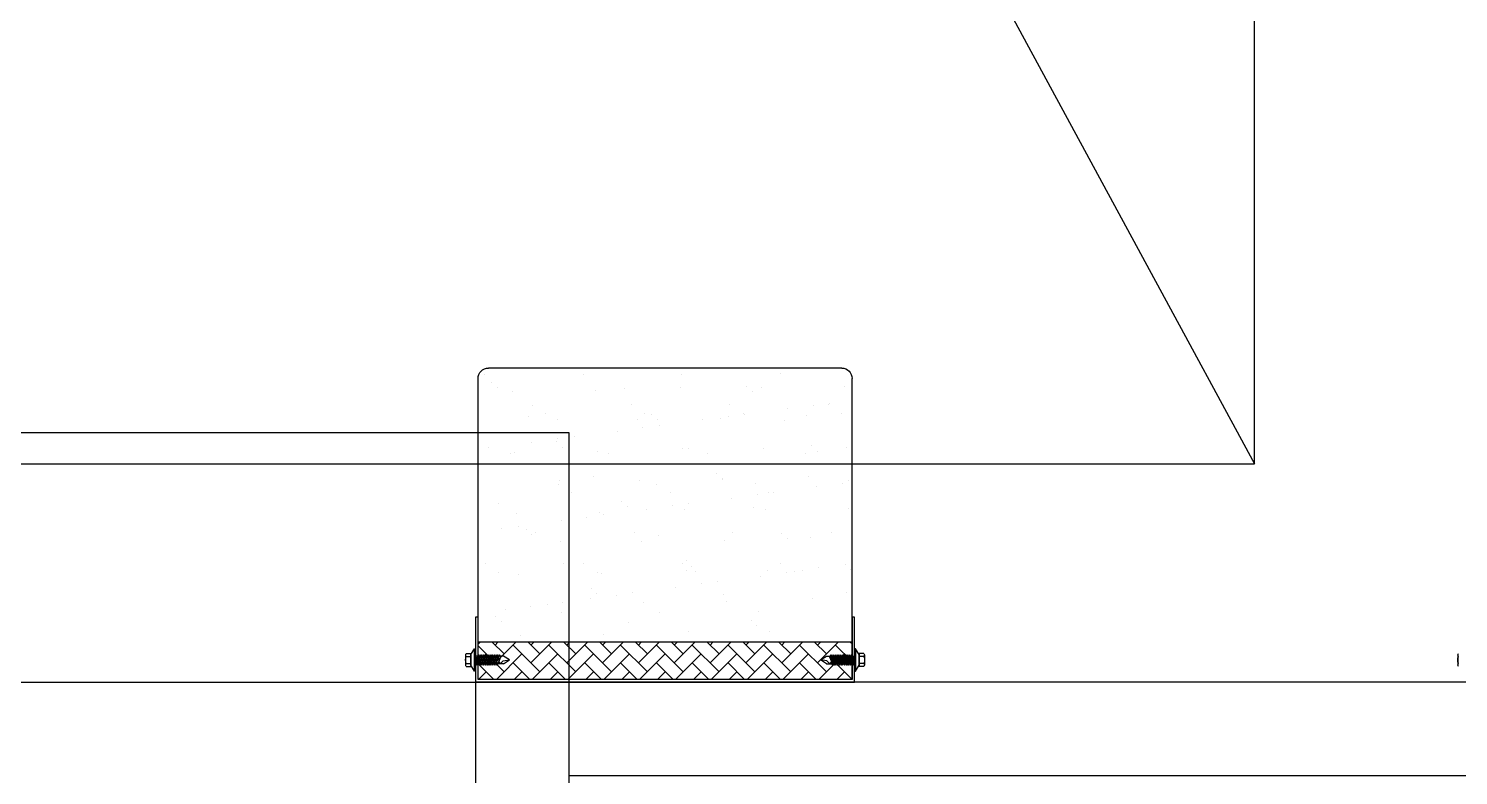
# Model space of a CAD drawing. Header units: millimetres. Extents: x 13515 to 183937, y -33900 to -660.
# Drawn here: x 121592.51 to 121610.46, y -19620 to -19610.61 of the extents above; entities that cross this region are included whole.
import ezdxf

# ---------------------------------------------------------------- set-up
doc = ezdxf.new("R2010")
doc.units = ezdxf.units.MM
doc.header["$LTSCALE"] = 100
doc.header["$MEASUREMENT"] = 0
doc.layers.get('0').update_dxf_attribs({"linetype": 'CONTINUOUS'})
for name, color, linetype in [('ELE7 (0.07)', 8, 'CONTINUOUS'), ('ELE9', 9, 'CONTINUOUS'), ('FIN(패널-T75 글라스울)', 6, 'CONTINUOUS'), ('OVERHEAD DOOR - ELE', 9, 'CONTINUOUS'), ('OVERHEAD DOOR - ETC', 252, 'CONTINUOUS'), ('주차-화물', 251, 'CONTINUOUS')]:
    doc.layers.add(name, color=color, linetype=linetype)

# ---------------------------------------------------------------- blocks, each defined once
blk = doc.blocks.new('A$C2563bbe5')
at = {"layer": 'ELE7 (0.07)', "ltscale": 0.002}
blk.add_line((875, 252), (3325, 252), dxfattribs=at)
at = {"layer": 'FIN(패널-T75 글라스울)'}
for p, q in [((3325, 727), (3325, 252)), ((3325, 327), (4275, 327))]:
    blk.add_line(p, q, dxfattribs=at)
blk.add_lwpolyline([(4350, 727), (4350, 252), (3250, 252), (3250, 727)], dxfattribs=at)
at = {"layer": 'OVERHEAD DOOR - ELE', "ltscale": 0.002}
for p, q in [((3325, 252), (3325, 52)), ((3325, 52), (875, 52))]:
    blk.add_line(p, q, dxfattribs=at)
at = {"layer": 'OVERHEAD DOOR - ETC'}
for p, q in [((3249.2, 243.3), (3246.2, 238.6)), ((3249.2, 243.3), (3249.2, 225.3)), ((3250, 243.3), (3249.2, 243.3)), ((3249.2, 225.3), (3249.2, 243.3)), ((3250, 225.3), (3250, 243.3)), ((3252, 250), (3252, 8.3)), ((3552, 250), (3252, 250)), ((3252, 250), (3252, 220)), ((3552, 250), (3552, 8.3)), ((3552, 220), (3552, 250)), ((3554, 225.3), (3554, 243.3)), ((3554, 243.3), (3554.8, 243.3)), ((3554.8, 243.3), (3554.8, 225.3)), ((3554.8, 225.3), (3554.8, 243.3)), ((3554.8, 243.3), (3557.8, 238.6)), ((3242, 230.2), (3242, 238.4)), ((3242.5, 239.6), (3246.2, 239.6)), ((3242.5, 237), (3246.2, 237)), ((3242.5, 231.6), (3246.2, 231.6)), ((3246.2, 229.1), (3246.2, 239.6)), ((3246.2, 238.6), (3246.2, 230)), ((3246.2, 230), (3249.2, 225.3)), ((3250.8, 238.5), (3250, 237.5)), ((3250.8, 237.5), (3250, 237.5)), ((3250, 236.9), (3252.4, 231.2)), ((3252.4, 230.2), (3250, 236.1)), ((3251.6, 231.2), (3250, 235)), ((3251.6, 231.2), (3250, 231.2)), ((3250.4, 237.5), (3250.8, 238.5)), ((3254.2, 230.2), (3250.8, 238.5)), ((3254.2, 230.2), (3250.8, 238.5)), ((3250.8, 238.5), (3251.6, 237.5)), ((3250.8, 237.5), (3250.8, 238.5)), ((3253.4, 231.2), (3250.8, 237.5)), ((3252.6, 237.5), (3251.6, 237.5)), ((3251.6, 237.5), (3254.2, 231.2)), ((3252.4, 230.2), (3251.6, 231.2)), ((3252.6, 238.5), (3251.8, 237.5)), ((3252.2, 237.5), (3252.6, 238.5)), ((3253.4, 231.2), (3252.4, 231.2)), ((3252.8, 231.2), (3252.4, 230.2)), ((3252.4, 230.2), (3253.2, 231.2)), ((3252.4, 231.2), (3252.4, 230.2)), ((3256.1, 230.2), (3252.6, 238.5)), ((3256.1, 230.2), (3252.6, 238.5)), ((3252.6, 238.5), (3253.5, 237.5)), ((3252.6, 237.5), (3252.6, 238.5)), ((3255.3, 231.2), (3252.6, 237.5)), ((3254.2, 230.2), (3253.4, 231.2)), ((3254.5, 237.5), (3253.5, 237.5)), ((3253.5, 237.5), (3256.1, 231.2)), ((3254.5, 238.5), (3253.7, 237.5)), ((3254.1, 237.5), (3254.5, 238.5)), ((3255.3, 231.2), (3254.2, 231.2)), ((3254.6, 231.2), (3254.2, 230.2)), ((3254.2, 230.2), (3255, 231.2)), ((3254.2, 231.2), (3254.2, 230.2)), ((3257.9, 230.2), (3254.5, 238.5)), ((3257.9, 230.2), (3254.5, 238.5)), ((3254.5, 238.5), (3255.3, 237.5)), ((3254.5, 237.5), (3254.5, 238.5)), ((3257.1, 231.2), (3254.5, 237.5)), ((3256.3, 237.5), (3255.3, 237.5)), ((3255.3, 237.5), (3257.9, 231.2)), ((3256.1, 230.2), (3255.3, 231.2)), ((3256.3, 238.5), (3255.5, 237.5)), ((3255.9, 237.5), (3256.3, 238.5)), ((3257.1, 231.2), (3256.1, 231.2)), ((3256.5, 231.2), (3256.1, 230.2)), ((3256.1, 230.2), (3256.9, 231.2)), ((3256.1, 231.2), (3256.1, 230.2)), ((3259.7, 230.2), (3256.3, 238.5)), ((3259.7, 230.2), (3256.3, 238.5)), ((3256.3, 238.5), (3257.1, 237.5)), ((3256.3, 237.5), (3256.3, 238.5)), ((3258.9, 231.2), (3256.3, 237.5)), ((3258.1, 237.5), (3257.1, 237.5)), ((3257.1, 237.5), (3259.7, 231.2)), ((3257.9, 230.2), (3257.1, 231.2)), ((3258.1, 238.5), (3257.3, 237.5)), ((3257.7, 237.5), (3258.1, 238.5)), ((3258.9, 231.2), (3257.9, 231.2)), ((3258.3, 231.2), (3257.9, 230.2)), ((3257.9, 230.2), (3258.7, 231.2)), ((3257.9, 231.2), (3257.9, 230.2)), ((3261.6, 230.2), (3258.1, 238.5)), ((3261.6, 230.2), (3258.1, 238.5)), ((3258.1, 238.5), (3259, 237.5)), ((3258.1, 237.5), (3258.1, 238.5)), ((3260.8, 231.2), (3258.1, 237.5)), ((3259.7, 230.2), (3258.9, 231.2)), ((3260, 237.5), (3259, 237.5)), ((3259, 237.5), (3261.6, 231.2)), ((3260, 238.5), (3259.2, 237.5)), ((3259.6, 237.5), (3260, 238.5)), ((3260.8, 231.2), (3259.7, 231.2)), ((3260.1, 231.2), (3259.7, 230.2)), ((3259.7, 230.2), (3260.5, 231.2)), ((3259.7, 231.2), (3259.7, 230.2)), ((3263.4, 230.2), (3260, 238.5)), ((3263.4, 230.2), (3260, 238.5)), ((3260, 238.5), (3260.8, 237.5)), ((3260, 237.5), (3260, 238.5)), ((3262.6, 231.2), (3260, 237.5)), ((3261.8, 237.5), (3260.8, 237.5)), ((3260.8, 237.5), (3263.4, 231.2)), ((3261.6, 230.2), (3260.8, 231.2)), ((3261.8, 238.5), (3261, 237.5)), ((3261.4, 237.5), (3261.8, 238.5)), ((3262.6, 231.2), (3261.6, 231.2)), ((3262, 231.2), (3261.6, 230.2)), ((3261.6, 230.2), (3262.4, 231.2)), ((3261.6, 231.2), (3261.6, 230.2)), ((3265.2, 230.2), (3261.8, 238.5)), ((3265.2, 230.2), (3261.8, 238.5)), ((3261.8, 238.5), (3262.6, 237.5)), ((3261.8, 237.5), (3261.8, 238.5)), ((3264.4, 231.2), (3261.8, 237.5)), ((3263.6, 237.5), (3262.6, 237.5)), ((3262.6, 237.5), (3265.2, 231.2)), ((3263.4, 230.2), (3262.6, 231.2)), ((3263.6, 238.5), (3262.8, 237.5)), ((3263.2, 237.5), (3263.6, 238.5)), ((3264.4, 231.2), (3263.4, 231.2)), ((3263.8, 231.2), (3263.4, 230.2)), ((3263.4, 230.2), (3264.2, 231.2)), ((3263.4, 231.2), (3263.4, 230.2)), ((3267.1, 230.2), (3263.6, 238.5)), ((3267.1, 230.2), (3263.6, 238.5)), ((3263.6, 238.5), (3264.4, 237.5)), ((3263.6, 237.5), (3263.6, 238.5)), ((3266.3, 231.2), (3263.6, 237.5)), ((3265.5, 237.5), (3264.4, 237.5)), ((3264.4, 237.5), (3267.1, 231.2)), ((3265.2, 230.2), (3264.4, 231.2)), ((3265.5, 238.5), (3264.7, 237.5)), ((3265.1, 237.5), (3265.5, 238.5)), ((3266.3, 231.2), (3265.2, 231.2)), ((3265.6, 231.2), (3265.2, 230.2)), ((3265.2, 230.2), (3266, 231.2)), ((3265.2, 231.2), (3265.2, 230.2)), ((3268.9, 230.2), (3265.5, 238.5)), ((3268.9, 230.2), (3265.5, 238.5)), ((3265.5, 238.5), (3266.3, 237.5)), ((3265.5, 237.5), (3265.5, 238.5)), ((3268.1, 231.2), (3265.5, 237.5)), ((3267.3, 237.5), (3266.3, 237.5)), ((3266.3, 237.5), (3268.9, 231.2)), ((3267.1, 230.2), (3266.3, 231.2)), ((3267.3, 238.5), (3266.5, 237.5)), ((3266.9, 237.5), (3267.3, 238.5)), ((3268.1, 231.2), (3267.1, 231.2)), ((3267.5, 231.2), (3267.1, 230.2)), ((3267.1, 230.2), (3267.9, 231.2)), ((3267.1, 231.2), (3267.1, 230.2)), ((3268.5, 235.4), (3267.3, 238.5)), ((3268.5, 235.4), (3267.3, 238.5)), ((3267.3, 238.5), (3268.1, 237.5)), ((3267.3, 237.5), (3267.3, 238.5)), ((3267.7, 236.4), (3267.3, 237.5)), ((3268.5, 235.4), (3267.7, 236.4)), ((3272.4, 237.5), (3268.1, 237.5)), ((3268.1, 237.5), (3268.5, 236.4)), ((3268.9, 230.2), (3268.1, 231.2)), ((3268.5, 235.4), (3269.7, 237.5)), ((3268.5, 236.4), (3268.5, 235.4)), ((3270.3, 231.2), (3268.5, 235.4)), ((3272.4, 231.2), (3268.9, 231.2)), ((3269.3, 231.2), (3268.9, 230.2)), ((3268.9, 230.2), (3269.7, 231.2)), ((3268.9, 231.2), (3268.9, 230.2)), ((3269.7, 237.5), (3272.2, 235)), ((3272.2, 235), (3277.2, 234.3)), ((3272.4, 237.5), (3277.2, 234.3)), ((3277.2, 234.3), (3272.4, 231.2)), ((3531.6, 237.5), (3526.8, 234.3)), ((3531.8, 235), (3526.8, 234.3)), ((3526.8, 234.3), (3531.6, 231.2)), ((3531.6, 237.5), (3535.9, 237.5)), ((3531.6, 231.2), (3535.1, 231.2)), ((3534.3, 237.5), (3531.8, 235)), ((3533.7, 231.2), (3535.5, 235.4)), ((3535.5, 235.4), (3534.3, 237.5)), ((3535.1, 230.2), (3534.3, 231.2)), ((3534.7, 231.2), (3535.1, 230.2)), ((3535.1, 230.2), (3538.5, 238.5)), ((3535.1, 230.2), (3538.5, 238.5)), ((3537.7, 237.5), (3535.1, 231.2)), ((3535.1, 231.2), (3535.1, 230.2)), ((3535.1, 230.2), (3535.9, 231.2)), ((3535.4, 235.4), (3536.7, 238.5)), ((3535.4, 235.4), (3536.7, 238.5)), ((3535.9, 237.5), (3535.4, 236.4)), ((3535.4, 236.4), (3535.4, 235.4)), ((3535.4, 235.4), (3536.3, 236.4)), ((3536.7, 238.5), (3535.9, 237.5)), ((3535.9, 231.2), (3538.5, 237.5)), ((3535.9, 231.2), (3536.9, 231.2)), ((3536.9, 230.2), (3536.1, 231.2)), ((3536.3, 236.4), (3536.7, 237.5)), ((3536.5, 231.2), (3536.9, 230.2)), ((3536.7, 237.5), (3536.7, 238.5)), ((3537.1, 237.5), (3536.7, 238.5)), ((3536.7, 238.5), (3537.5, 237.5)), ((3536.7, 237.5), (3537.7, 237.5)), ((3536.9, 230.2), (3540.4, 238.5)), ((3536.9, 230.2), (3540.4, 238.5)), ((3539.5, 237.5), (3536.9, 231.2)), ((3536.9, 231.2), (3536.9, 230.2)), ((3536.9, 230.2), (3537.7, 231.2)), ((3538.5, 238.5), (3537.7, 237.5)), ((3537.7, 231.2), (3540.4, 237.5)), ((3537.7, 231.2), (3538.8, 231.2)), ((3538.8, 230.2), (3538, 231.2)), ((3538.4, 231.2), (3538.8, 230.2)), ((3538.9, 237.5), (3538.5, 238.5)), ((3538.5, 238.5), (3539.3, 237.5)), ((3538.5, 237.5), (3538.5, 238.5)), ((3538.5, 237.5), (3539.5, 237.5)), ((3538.8, 230.2), (3542.2, 238.5)), ((3538.8, 230.2), (3542.2, 238.5)), ((3541.4, 237.5), (3538.8, 231.2)), ((3538.8, 231.2), (3538.8, 230.2)), ((3538.8, 230.2), (3539.6, 231.2)), ((3540.4, 238.5), (3539.5, 237.5)), ((3539.6, 231.2), (3542.2, 237.5)), ((3539.6, 231.2), (3540.6, 231.2)), ((3540.6, 230.2), (3539.8, 231.2)), ((3540.2, 231.2), (3540.6, 230.2)), ((3540.8, 237.5), (3540.4, 238.5)), ((3540.4, 238.5), (3541.2, 237.5)), ((3540.4, 237.5), (3540.4, 238.5)), ((3540.4, 237.5), (3541.4, 237.5)), ((3540.6, 230.2), (3544, 238.5)), ((3540.6, 230.2), (3544, 238.5)), ((3543.2, 237.5), (3540.6, 231.2)), ((3540.6, 231.2), (3540.6, 230.2)), ((3540.6, 230.2), (3541.4, 231.2)), ((3542.2, 238.5), (3541.4, 237.5)), ((3541.4, 231.2), (3544, 237.5)), ((3541.4, 231.2), (3542.4, 231.2)), ((3542.4, 230.2), (3541.6, 231.2)), ((3542, 231.2), (3542.4, 230.2)), ((3542.2, 237.5), (3542.2, 238.5)), ((3542.6, 237.5), (3542.2, 238.5)), ((3542.2, 238.5), (3543, 237.5)), ((3542.2, 237.5), (3543.2, 237.5)), ((3542.4, 230.2), (3545.9, 238.5)), ((3542.4, 230.2), (3545.9, 238.5)), ((3545, 237.5), (3542.4, 231.2)), ((3542.4, 231.2), (3542.4, 230.2)), ((3542.4, 230.2), (3543.2, 231.2)), ((3544, 238.5), (3543.2, 237.5)), ((3543.2, 231.2), (3545.9, 237.5)), ((3543.2, 231.2), (3544.3, 231.2)), ((3544.3, 230.2), (3543.5, 231.2)), ((3543.9, 231.2), (3544.3, 230.2)), ((3544.4, 237.5), (3544, 238.5)), ((3544, 238.5), (3544.8, 237.5)), ((3544, 237.5), (3544, 238.5)), ((3544, 237.5), (3545, 237.5)), ((3544.3, 230.2), (3547.7, 238.5)), ((3544.3, 230.2), (3547.7, 238.5)), ((3546.9, 237.5), (3544.3, 231.2)), ((3544.3, 231.2), (3544.3, 230.2)), ((3544.3, 230.2), (3545.1, 231.2)), ((3545.9, 238.5), (3545, 237.5)), ((3545.1, 231.2), (3547.7, 237.5)), ((3545.1, 231.2), (3546.1, 231.2)), ((3546.1, 230.2), (3545.3, 231.2)), ((3545.7, 231.2), (3546.1, 230.2)), ((3546.3, 237.5), (3545.9, 238.5)), ((3545.9, 238.5), (3546.7, 237.5)), ((3545.9, 237.5), (3545.9, 238.5)), ((3545.9, 237.5), (3546.9, 237.5)), ((3546.1, 230.2), (3549.5, 238.5)), ((3546.1, 230.2), (3549.5, 238.5)), ((3548.7, 237.5), (3546.1, 231.2)), ((3546.1, 231.2), (3546.1, 230.2)), ((3546.1, 230.2), (3546.9, 231.2)), ((3547.7, 238.5), (3546.9, 237.5)), ((3546.9, 231.2), (3549.5, 237.5)), ((3546.9, 231.2), (3547.9, 231.2)), ((3547.9, 230.2), (3547.1, 231.2)), ((3547.5, 231.2), (3547.9, 230.2)), ((3548.1, 237.5), (3547.7, 238.5)), ((3547.7, 238.5), (3548.5, 237.5)), ((3547.7, 237.5), (3547.7, 238.5)), ((3547.7, 237.5), (3548.7, 237.5)), ((3547.9, 230.2), (3551.4, 238.5)), ((3547.9, 230.2), (3551.4, 238.5)), ((3550.5, 237.5), (3547.9, 231.2)), ((3547.9, 231.2), (3547.9, 230.2)), ((3547.9, 230.2), (3548.7, 231.2)), ((3549.5, 238.5), (3548.7, 237.5)), ((3548.7, 231.2), (3551.4, 237.5)), ((3548.7, 231.2), (3549.8, 231.2)), ((3549.8, 230.2), (3549, 231.2)), ((3549.4, 231.2), (3549.8, 230.2)), ((3549.9, 237.5), (3549.5, 238.5)), ((3549.5, 238.5), (3550.3, 237.5)), ((3549.5, 237.5), (3549.5, 238.5)), ((3549.5, 237.5), (3550.5, 237.5)), ((3549.8, 230.2), (3553.2, 238.5)), ((3549.8, 230.2), (3553.2, 238.5)), ((3552.4, 237.5), (3549.8, 231.2)), ((3549.8, 231.2), (3549.8, 230.2)), ((3549.8, 230.2), (3550.6, 231.2)), ((3551.4, 238.5), (3550.5, 237.5)), ((3550.6, 231.2), (3553.2, 237.5)), ((3550.6, 231.2), (3551.6, 231.2)), ((3551.6, 230.2), (3550.8, 231.2)), ((3551.2, 231.2), (3551.6, 230.2)), ((3551.8, 237.5), (3551.4, 238.5)), ((3551.4, 238.5), (3552.2, 237.5)), ((3551.4, 237.5), (3551.4, 238.5)), ((3551.4, 237.5), (3552.4, 237.5)), ((3554, 236.9), (3551.6, 231.2)), ((3551.6, 230.2), (3554, 236.1)), ((3551.6, 231.2), (3551.6, 230.2)), ((3551.6, 230.2), (3552.4, 231.2)), ((3553.2, 238.5), (3552.4, 237.5)), ((3552.4, 231.2), (3554, 235)), ((3552.4, 231.2), (3554, 231.2)), ((3553.6, 237.5), (3553.2, 238.5)), ((3553.2, 238.5), (3554, 237.5)), ((3553.2, 237.5), (3553.2, 238.5)), ((3553.2, 237.5), (3554, 237.5)), ((3557.8, 230), (3554.8, 225.3)), ((3557.8, 229.1), (3557.8, 239.6)), ((3561.5, 239.6), (3557.8, 239.6)), ((3557.8, 238.6), (3557.8, 230)), ((3561.5, 237), (3557.8, 237)), ((3561.5, 231.6), (3557.8, 231.6)), ((3562, 230.2), (3562, 238.4)), ((4038, 230.2), (4038, 238.4)), ((3242.5, 229.1), (3246.2, 229.1)), ((3249.2, 225.3), (3250, 225.3)), ((3552, 220), (3252, 220)), ((3554.8, 225.3), (3554, 225.3)), ((3561.5, 229.1), (3557.8, 229.1)), ((3543.7, 0), (3260.3, 0))]:
    blk.add_line(p, q, dxfattribs=at)
at = {"layer": 'OVERHEAD DOOR - ETC', "ltscale": 0.002}
for p, q in [((3250, 200), (3250, 252)), ((3250, 252), (3554, 252)), ((3552, 250), (3252, 250)), ((3252, 250), (3252, 200)), ((3252, 237.3), (3264.7, 250)), ((3252, 222.9), (3272.9, 243.8)), ((3258.5, 243.8), (3252.3, 250)), ((3287.2, 229.4), (3266.7, 250)), ((3280, 236.6), (3293.4, 250)), ((3280, 222.3), (3301.6, 243.8)), ((3287.2, 243.8), (3281, 250)), ((3316, 229.4), (3295.4, 250)), ((3308.8, 236.6), (3322.2, 250)), ((3308.8, 222.3), (3330.3, 243.8)), ((3316, 243.8), (3309.8, 250)), ((3344.7, 229.4), (3324.1, 250)), ((3337.5, 236.6), (3350.9, 250)), ((3337.5, 222.3), (3359.1, 243.8)), ((3344.7, 243.8), (3338.5, 250)), ((3373.4, 229.4), (3352.9, 250)), ((3366.3, 236.6), (3379.6, 250)), ((3366.3, 222.3), (3387.8, 243.8)), ((3373.4, 243.8), (3367.3, 250)), ((3402.2, 229.4), (3381.6, 250)), ((3395, 236.6), (3408.4, 250)), ((3395, 222.3), (3416.5, 243.8)), ((3402.2, 243.8), (3396, 250)), ((3430.9, 229.4), (3410.4, 250)), ((3423.7, 236.6), (3437.1, 250)), ((3423.7, 222.3), (3445.3, 243.8)), ((3430.9, 243.8), (3424.7, 250)), ((3459.7, 229.4), (3439.1, 250)), ((3452.5, 236.6), (3465.8, 250)), ((3452.5, 222.3), (3474, 243.8)), ((3459.7, 243.8), (3453.5, 250)), ((3488.4, 229.4), (3467.8, 250)), ((3481.2, 236.6), (3494.6, 250)), ((3481.2, 222.3), (3502.8, 243.8)), ((3488.4, 243.8), (3482.2, 250)), ((3517.1, 229.4), (3496.6, 250)), ((3509.9, 236.6), (3523.3, 250)), ((3509.9, 222.3), (3531.5, 243.8)), ((3517.1, 243.8), (3510.9, 250)), ((3545.9, 229.4), (3525.3, 250)), ((3538.7, 236.6), (3552, 249.9)), ((3545.9, 243.8), (3539.7, 250)), ((3552, 200), (3552, 250)), ((3554, 252), (3554, 200)), ((3258.5, 229.4), (3252, 235.9)), ((3263.4, 220), (3272.9, 229.4)), ((3282.3, 220), (3265.7, 236.6)), ((3292.2, 220), (3301.6, 229.4)), ((3311, 220), (3294.4, 236.6)), ((3320.9, 220), (3330.3, 229.4)), ((3339.8, 220), (3323.2, 236.6)), ((3349.6, 220), (3359.1, 229.4)), ((3368.5, 220), (3351.9, 236.6)), ((3378.4, 220), (3387.8, 229.4)), ((3397.3, 220), (3380.6, 236.6)), ((3407.1, 220), (3416.5, 229.4)), ((3426, 220), (3409.4, 236.6)), ((3435.8, 220), (3445.3, 229.4)), ((3454.7, 220), (3438.1, 236.6)), ((3464.6, 220), (3474, 229.4)), ((3483.5, 220), (3466.8, 236.6)), ((3493.3, 220), (3502.8, 229.4)), ((3512.2, 220), (3495.6, 236.6)), ((3522, 220), (3531.5, 229.4)), ((3540.9, 220), (3524.3, 236.6)), ((3538.7, 222.3), (3552, 235.6)), ((3253.6, 220), (3252, 221.6)), ((3267.9, 220), (3265.7, 222.3)), ((3296.7, 220), (3294.4, 222.3)), ((3325.4, 220), (3323.2, 222.3)), ((3354.1, 220), (3351.9, 222.3)), ((3382.9, 220), (3380.6, 222.3)), ((3411.6, 220), (3409.4, 222.3)), ((3440.4, 220), (3438.1, 222.3)), ((3469.1, 220), (3466.8, 222.3)), ((3497.8, 220), (3495.6, 222.3)), ((3526.6, 220), (3524.3, 222.3)), ((3550.8, 220), (3552, 221.2)), ((3285.8, 214.4), (3285.8, 214.4)), ((3352.3, 213.6), (3352.3, 213.6)), ((3420.9, 211.1), (3420.9, 211.1)), ((3475.7, 206.7), (3475.7, 206.7)), ((3485.9, 211.4), (3485.9, 211.4)), ((3252, 200), (3250, 200)), ((3266.2, 199.3), (3266.2, 199.3)), ((3270.9, 203.6), (3270.9, 203.6)), ((3318.6, 195.9), (3318.6, 195.9)), ((3372.5, 204.4), (3372.5, 204.4)), ((3397.7, 195.8), (3397.7, 195.8)), ((3471, 202.4), (3471, 202.4)), ((3476.8, 195.6), (3476.8, 195.6)), ((3554, 200), (3552, 200)), ((3273.6, 194), (3273.6, 194)), ((3294.3, 191.2), (3294.3, 191.2)), ((3307.5, 189.5), (3307.5, 189.5)), ((3320.1, 188.2), (3320.1, 188.2)), ((3342, 185), (3342, 185)), ((3385, 188.5), (3385, 188.5)), ((3451.5, 187.6), (3451.5, 187.6)), ((3520.1, 185.1), (3520.1, 185.1)), ((3342.6, 177), (3342.6, 177)), ((3347.3, 181.3), (3347.3, 181.3)), ((3362.7, 182.2), (3362.7, 182.2)), ((3375.9, 180.5), (3375.9, 180.5)), ((3410.4, 176), (3410.4, 176)), ((3431, 173.2), (3431, 173.2)), ((3448.9, 182.1), (3448.9, 182.1)), ((3547.3, 180.1), (3547.3, 180.1)), ((3268.3, 163.8), (3268.3, 163.8)), ((3284.2, 165.5), (3284.2, 165.5)), ((3347.4, 163.7), (3347.4, 163.7)), ((3350.7, 164.7), (3350.7, 164.7)), ((3419.3, 162.2), (3419.3, 162.2)), ((3426.5, 163.5), (3426.5, 163.5)), ((3444.2, 171.5), (3444.2, 171.5)), ((3478.7, 167), (3478.7, 167)), ((3484.3, 162.5), (3484.3, 162.5)), ((3499.4, 164.2), (3499.4, 164.2)), ((3505.6, 163.4), (3505.6, 163.4)), ((3512.6, 162.5), (3512.6, 162.5)), ((3550.8, 161.6), (3550.8, 161.6)), ((3257.6, 157), (3257.6, 157)), ((3320.5, 156.7), (3320.5, 156.7)), ((3336.7, 156.9), (3336.7, 156.9)), ((3415.8, 156.7), (3415.8, 156.7)), ((3418.9, 154.7), (3418.9, 154.7)), ((3423.6, 159), (3423.6, 159)), ((3494.9, 156.6), (3494.9, 156.6)), ((3525.3, 159.8), (3525.3, 159.8)), ((3547.1, 158), (3547.1, 158)), ((3318.5, 139.2), (3318.5, 139.2)), ((3383.4, 139.5), (3383.4, 139.5)), ((3449.9, 138.7), (3449.9, 138.7)), ((3270.9, 128.6), (3270.9, 128.6)), ((3284.1, 126.8), (3284.1, 126.8)), ((3290.5, 129.3), (3290.5, 129.3)), ((3295.2, 133.6), (3295.2, 133.6)), ((3298.1, 132.3), (3298.1, 132.3)), ((3377.2, 132.2), (3377.2, 132.2)), ((3396.8, 134.4), (3396.8, 134.4)), ((3456.3, 132), (3456.3, 132)), ((3495.3, 132.4), (3495.3, 132.4)), ((3500, 136.7), (3500, 136.7)), ((3518.5, 136.2), (3518.5, 136.2)), ((3535.4, 131.9), (3535.4, 131.9)), ((3282.6, 116.6), (3282.6, 116.6)), ((3318.6, 122.3), (3318.6, 122.3)), ((3339.2, 119.6), (3339.2, 119.6)), ((3349.1, 115.7), (3349.1, 115.7)), ((3352.5, 117.8), (3352.5, 117.8)), ((3268.4, 109), (3268.4, 109)), ((3366.9, 107), (3366.9, 107)), ((3371.6, 111.3), (3371.6, 111.3)), ((3387, 113.3), (3387, 113.3)), ((3407.6, 110.6), (3407.6, 110.6)), ((3417.7, 113.2), (3417.7, 113.2)), ((3420.8, 108.8), (3420.8, 108.8)), ((3455.3, 104.3), (3455.3, 104.3)), ((3473.2, 112.1), (3473.2, 112.1)), ((3482.7, 113.6), (3482.7, 113.6)), ((3549.2, 112.7), (3549.2, 112.7)), ((3316.2, 93.3), (3316.2, 93.3)), ((3326.9, 100.1), (3326.9, 100.1)), ((3395.3, 93.1), (3395.3, 93.1)), ((3406, 99.9), (3406, 99.9)), ((3474.4, 93), (3474.4, 93)), ((3476, 101.6), (3476, 101.6)), ((3485.1, 99.8), (3485.1, 99.8)), ((3489.2, 99.8), (3489.2, 99.8)), ((3523.7, 95.3), (3523.7, 95.3)), ((3544.3, 92.6), (3544.3, 92.6)), ((3316.9, 90.3), (3316.9, 90.3)), ((3344.8, 86.7), (3344.8, 86.7)), ((3381.8, 90.6), (3381.8, 90.6)), ((3443.2, 84.7), (3443.2, 84.7)), ((3447.9, 89), (3447.9, 89)), ((3448.3, 89.7), (3448.3, 89.7)), ((3516.9, 87.3), (3516.9, 87.3)), ((3549.5, 89.9), (3549.5, 89.9)), ((3260.7, 64.1), (3260.7, 64.1)), ((3277.6, 68.7), (3277.6, 68.7)), ((3281, 67.6), (3281, 67.6)), ((3295.2, 59.6), (3295.2, 59.6)), ((3314.8, 59.3), (3314.8, 59.3)), ((3319.5, 63.6), (3319.5, 63.6)), ((3347.5, 66.8), (3347.5, 66.8)), ((3356.7, 68.6), (3356.7, 68.6)), ((3416.1, 64.3), (3416.1, 64.3)), ((3421.1, 64.4), (3421.1, 64.4)), ((3435.8, 68.4), (3435.8, 68.4)), ((3481.1, 64.6), (3481.1, 64.6)), ((3514.9, 68.3), (3514.9, 68.3)), ((3519.6, 62.4), (3519.6, 62.4)), ((3524.3, 66.7), (3524.3, 66.7)), ((3547.6, 63.8), (3547.6, 63.8)), ((3315.8, 56.9), (3315.8, 56.9)), ((3329, 55.1), (3329, 55.1)), ((3363.5, 50.6), (3363.5, 50.6)), ((3384.2, 47.9), (3384.2, 47.9)), ((3397.4, 46.1), (3397.4, 46.1)), ((3292.7, 39), (3292.7, 39)), ((3306.4, 36.5), (3306.4, 36.5)), ((3315.3, 41.3), (3315.3, 41.3)), ((3380.2, 41.6), (3380.2, 41.6)), ((3385.5, 36.3), (3385.5, 36.3)), ((3391.2, 37), (3391.2, 37)), ((3395.8, 41.3), (3395.8, 41.3)), ((3431.9, 41.6), (3431.9, 41.6)), ((3446.7, 40.8), (3446.7, 40.8)), ((3452.6, 38.9), (3452.6, 38.9)), ((3464.6, 36.2), (3464.6, 36.2)), ((3465.8, 37.1), (3465.8, 37.1)), ((3497.5, 42.1), (3497.5, 42.1)), ((3515.3, 38.3), (3515.3, 38.3)), ((3543.7, 36.1), (3543.7, 36.1)), ((3295.6, 29.7), (3295.6, 29.7)), ((3374.7, 29.5), (3374.7, 29.5)), ((3453.8, 29.4), (3453.8, 29.4)), ((3500.3, 32.6), (3500.3, 32.6)), ((3520.9, 29.9), (3520.9, 29.9)), ((3532.9, 29.2), (3532.9, 29.2)), ((3534.1, 28.1), (3534.1, 28.1)), ((3262.8, 11.6), (3262.8, 11.6)), ((3267.4, 15.9), (3267.4, 15.9)), ((3279.4, 18.7), (3279.4, 18.7)), ((3345.9, 17.8), (3345.9, 17.8)), ((3369.1, 16.7), (3369.1, 16.7)), ((3414.5, 15.4), (3414.5, 15.4)), ((3467.5, 14.7), (3467.5, 14.7)), ((3472.2, 19), (3472.2, 19)), ((3479.5, 15.7), (3479.5, 15.7)), ((3546, 14.8), (3546, 14.8)), ((3257.1, 5.1), (3257.1, 5.1)), ((3336.2, 4.9), (3336.2, 4.9)), ((3415.3, 4.8), (3415.3, 4.8)), ((3494.4, 4.7), (3494.4, 4.7))]:
    blk.add_line(p, q, dxfattribs=at)
at = {"layer": 'OVERHEAD DOOR - ETC'}
for centre, radius, start, end in [((3243.9, 238.3), 1.86, 136.9662, 223.0338), ((3249.6, 234.3), 7.61, 159.1195, 200.8805), ((3243.9, 230.3), 1.86, 136.9662, 223.0338), ((3560.1, 238.3), 1.86, 316.9662, 43.0338), ((3554.4, 234.3), 7.61, 339.1195, 20.8805), ((3560.1, 230.3), 1.86, 316.9662, 43.0338), ((4039.9, 238.3), 1.86, 136.9662, 223.0338), ((4045.6, 234.3), 7.61, 159.1195, 200.8805), ((4039.9, 230.3), 1.86, 136.9662, 223.0338), ((3260.3, 8.3), 8.33, 180, 270), ((3543.7, 8.3), 8.33, 270, 0)]:
    blk.add_arc(centre, radius, start, end, dxfattribs=at)
blk = doc.blocks.new('sdfsgfdgdfg')
at = {"layer": '주차-화물', "ltscale": 0.1}
blk.add_lwpolyline([(36469107.6, 558896.3), (36469107.6, 564896.3), (36465857.6, 564896.3), (36465857.6, 558896.3), (36469107.6, 558896.3), (36465857.6, 564896.3)], dxfattribs=at)
blk = doc.blocks.new('FGHJ')
at = {"layer": 'ELE9', "rotation": 180}
blk.add_blockref('sdfsgfdgdfg', (73654731.7, 605542.7), dxfattribs=at)
at = {"layer": 'ELE9', "ltscale": 0.1, "xscale": -1, "rotation": 180}
blk.add_blockref('A$C2563bbe5', (37184999.1, 40723.3), dxfattribs=at)

msp = doc.modelspace()

# ---------------------------------------------------------------- block references
at = {"xscale": 0.01565102769230769, "yscale": 0.01565102769230769, "zscale": 0.01565102769230769}
msp.add_blockref('FGHJ', (-460436.194, -20252.242), dxfattribs=at)

doc.saveas('drawing.dxf')
